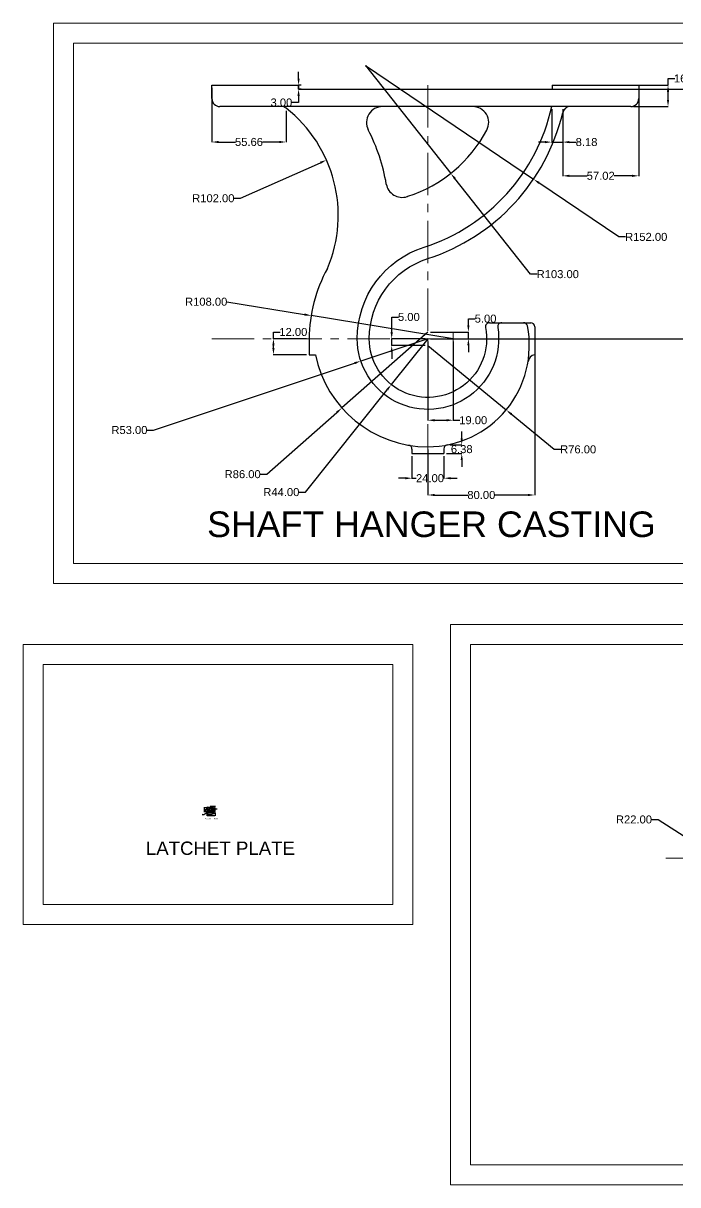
# Model space of a CAD drawing. Header units: millimetres. Extents: x 5975 to 7208, y 1356 to 2227.
# Drawn here: x 5975 to 6465, y 1356 to 2227 of the extents above; entities that cross this region are included whole.
import ezdxf

# ---------------------------------------------------------------- set-up
doc = ezdxf.new("R2010")
doc.units = ezdxf.units.MM
doc.linetypes.add('CENTER', pattern=[50.8, 31.75, -6.35, 6.35, -6.35])
doc.layers.get('0').update_dxf_attribs({"lineweight": 9})
doc.layers.add('centerline', color=80, linetype='CENTER', lineweight=5)
doc.layers.add('drawing', color=7, linetype='Continuous', lineweight=30)
doc.layers.add('dimension', color=150, linetype='Continuous')
doc.styles.get("Standard").update_dxf_attribs({"font": 'arial.ttf'})
doc.dimstyles.new('small', dxfattribs={"dimtxt": 0.4, "dimasz": 0.3, "dimexe": 0.4, "dimexo": 0.8, "dimgap": 0.1, "dimtad": 1, "dimtoh": 1, "dimdsep": 46, "dimtxsty": 'Standard', "dimcen": 0, "dimclrd": 256, "dimclre": 256, "dimclrt": 2, "dimadec": 0, "dimazin": 2, "dimtp": 0.1, "dimtm": 0.1, "dimtfac": 0.71, "dimtmove": 0, "dimatfit": 3, "dimfxl": 1, "dimlwd": -1, "dimlwe": -1, "dimarcsym": 1})
doc.dimstyles.get("Standard").update_dxf_attribs({"dimtxt": 6, "dimasz": 5, "dimexe": 0.18, "dimexo": 2, "dimgap": 0.09, "dimtad": 0, "dimtih": 1, "dimtoh": 1, "dimzin": 0, "dimdsep": 46, "dimtxsty": 'Standard', "dimcen": 0.09, "dimclrt": 2, "dimadec": 0, "dimazin": 0, "dimtfac": 1, "dimtmove": 0, "dimatfit": 3, "dimfxl": 1, "dimtolj": 1, "dimtzin": 0, "dimarcsym": 0})

# ---------------------------------------------------------------- blocks, each defined once
blk = doc.blocks.new('*D8')
at = {"layer": 'Defpoints', "color": 0, "transparency": 16777216}
for p in [(6112.73, 1635.78), (6116.23, 1635.78), (6116.23, 1634.24)]:
    blk.add_point(p, dxfattribs=at)
at = {"layer": 'dimension', "linetype": 'ByBlock', "transparency": 16777216}
for p, q in [((6112.73, 1634.98), (6112.73, 1633.84)), ((6113.03, 1634.24), (6115.93, 1634.24)), ((6116.23, 1634.98), (6116.23, 1633.84))]:
    blk.add_line(p, q, dxfattribs=at)
at = {"layer": 'dimension', "transparency": 16777216}
for points in [[(6113.03, 1634.29), (6113.03, 1634.19), (6112.73, 1634.24)], [(6115.93, 1634.29), (6115.93, 1634.19), (6116.23, 1634.24)]]:
    blk.add_solid(points, dxfattribs=at)
at = {"layer": 'dimension', "color": 2, "transparency": 16777216, "insert": (6114.48, 1634.55), "char_height": 0.4, "attachment_point": 5}
blk.add_mtext('3.5', dxfattribs=at)
blk = doc.blocks.new('*D9')
at = {"layer": 'Defpoints', "color": 0, "transparency": 16777216}
for p in [(6112.17, 1635.78), (6118.47, 1636.29), (6118.47, 1633.22)]:
    blk.add_point(p, dxfattribs=at)
at = {"layer": 'dimension', "linetype": 'ByBlock', "transparency": 16777216}
for p, q in [((6112.17, 1634.98), (6112.17, 1632.82)), ((6112.47, 1633.22), (6118.17, 1633.22)), ((6118.47, 1635.49), (6118.47, 1632.82))]:
    blk.add_line(p, q, dxfattribs=at)
at = {"layer": 'dimension', "transparency": 16777216}
for points in [[(6112.47, 1633.27), (6112.47, 1633.17), (6112.17, 1633.22)], [(6118.17, 1633.27), (6118.17, 1633.17), (6118.47, 1633.22)]]:
    blk.add_solid(points, dxfattribs=at)
at = {"layer": 'dimension', "color": 2, "transparency": 16777216, "insert": (6115.32, 1633.53), "char_height": 0.4, "attachment_point": 5}
blk.add_mtext('6.3', dxfattribs=at)
blk = doc.blocks.new('*D10')
at = {"layer": 'Defpoints', "color": 0, "transparency": 16777216}
for p in [(6116.23, 1635.78), (6117.83, 1635.65), (6117.83, 1634.71)]:
    blk.add_point(p, dxfattribs=at)
at = {"layer": 'dimension', "linetype": 'ByBlock', "transparency": 16777216}
for p, q in [((6116.23, 1634.98), (6116.23, 1634.31)), ((6116.53, 1634.71), (6117.53, 1634.71)), ((6117.83, 1634.85), (6117.83, 1634.31))]:
    blk.add_line(p, q, dxfattribs=at)
at = {"layer": 'dimension', "transparency": 16777216}
for points in [[(6116.53, 1634.76), (6116.53, 1634.66), (6116.23, 1634.71)], [(6117.53, 1634.76), (6117.53, 1634.66), (6117.83, 1634.71)]]:
    blk.add_solid(points, dxfattribs=at)
at = {"layer": 'dimension', "color": 2, "transparency": 16777216, "insert": (6117.03, 1635.02), "char_height": 0.4, "attachment_point": 5}
blk.add_mtext('1.6', dxfattribs=at)
blk = doc.blocks.new('*D11')
at = {"layer": 'Defpoints', "color": 0, "transparency": 16777216}
for p in [(6117.53, 1638.08), (6118.47, 1638.27), (6118.47, 1638.07)]:
    blk.add_point(p, dxfattribs=at)
at = {"layer": 'dimension', "linetype": 'ByBlock', "transparency": 16777216}
for p, q in [((6117.53, 1637.28), (6117.53, 1637.67)), ((6117.83, 1638.07), (6118.17, 1638.07)), ((6118.47, 1638.07), (6120.01, 1638.07)), ((6118.47, 1637.47), (6118.47, 1637.67))]:
    blk.add_line(p, q, dxfattribs=at)
at = {"layer": 'dimension', "transparency": 16777216}
for points in [[(6117.83, 1638.12), (6117.83, 1638.02), (6117.53, 1638.07)], [(6118.17, 1638.12), (6118.17, 1638.02), (6118.47, 1638.07)]]:
    blk.add_solid(points, dxfattribs=at)
at = {"layer": 'dimension', "color": 2, "transparency": 16777216, "insert": (6119.39, 1638.38), "char_height": 0.4, "attachment_point": 5}
blk.add_mtext('0.94', dxfattribs=at)
blk = doc.blocks.new('*D12')
at = {"layer": 'Defpoints', "color": 0, "transparency": 16777216}
for p in [(6115.81, 1638.08), (6116.43, 1638.08), (6117.28, 1636.48)]:
    blk.add_point(p, dxfattribs=at)
at = {"layer": 'dimension', "linetype": 'ByBlock', "transparency": 16777216}
for p, q in [((6115.63, 1638.08), (6115.41, 1638.08)), ((6115.81, 1636.78), (6115.81, 1637.78)), ((6116.48, 1636.48), (6115.41, 1636.48))]:
    blk.add_line(p, q, dxfattribs=at)
at = {"layer": 'dimension', "transparency": 16777216}
for points in [[(6115.76, 1637.78), (6115.86, 1637.78), (6115.81, 1638.08)], [(6115.76, 1636.78), (6115.86, 1636.78), (6115.81, 1636.48)]]:
    blk.add_solid(points, dxfattribs=at)
at = {"layer": 'dimension', "color": 2, "transparency": 16777216, "insert": (6115.51, 1637.28), "char_height": 0.4, "attachment_point": 5, "rotation": 90}
blk.add_mtext('1.6', dxfattribs=at)
blk = doc.blocks.new('*D13')
at = {"layer": 'Defpoints', "color": 0, "transparency": 16777216}
for p in [(6111.39, 1637.28), (6112.73, 1637.28), (6112.73, 1635.78)]:
    blk.add_point(p, dxfattribs=at)
at = {"layer": 'dimension', "linetype": 'ByBlock', "transparency": 16777216}
for p, q in [((6111.93, 1637.28), (6110.99, 1637.28)), ((6111.39, 1636.08), (6111.39, 1636.98)), ((6111.93, 1635.78), (6110.99, 1635.78))]:
    blk.add_line(p, q, dxfattribs=at)
at = {"layer": 'dimension', "transparency": 16777216}
for points in [[(6111.34, 1636.98), (6111.44, 1636.98), (6111.39, 1637.28)], [(6111.34, 1636.08), (6111.44, 1636.08), (6111.39, 1635.78)]]:
    blk.add_solid(points, dxfattribs=at)
at = {"layer": 'dimension', "color": 2, "transparency": 16777216, "insert": (6111.09, 1636.53), "char_height": 0.4, "attachment_point": 5, "rotation": 90}
blk.add_mtext('1.5', dxfattribs=at)
blk = doc.blocks.new('*D14')
at = {"layer": 'Defpoints', "color": 0, "transparency": 16777216}
for p in [(6110.47, 1638.78), (6112.73, 1638.78), (6112.73, 1635.78)]:
    blk.add_point(p, dxfattribs=at)
at = {"layer": 'dimension', "linetype": 'ByBlock', "transparency": 16777216}
for p, q in [((6111.93, 1638.78), (6110.07, 1638.78)), ((6110.47, 1636.08), (6110.47, 1638.48)), ((6111.93, 1635.78), (6110.07, 1635.78))]:
    blk.add_line(p, q, dxfattribs=at)
at = {"layer": 'dimension', "transparency": 16777216}
for points in [[(6110.42, 1638.48), (6110.52, 1638.48), (6110.47, 1638.78)], [(6110.42, 1636.08), (6110.52, 1636.08), (6110.47, 1635.78)]]:
    blk.add_solid(points, dxfattribs=at)
at = {"layer": 'dimension', "color": 2, "transparency": 16777216, "insert": (6110.17, 1637.28), "char_height": 0.4, "attachment_point": 5, "rotation": 90}
blk.add_mtext('3', dxfattribs=at)
blk = doc.blocks.new('*D15')
at = {"layer": 'Defpoints', "color": 0, "transparency": 16777216}
for p in [(6112.47, 1636.68), (6112.96, 1637.88), (6112.96, 1636.68)]:
    blk.add_point(p, dxfattribs=at)
at = {"layer": 'dimension', "linetype": 'ByBlock', "transparency": 16777216}
for p, q in [((6112.16, 1637.88), (6112.07, 1637.88)), ((6112.16, 1636.68), (6112.07, 1636.68)), ((6112.47, 1637.58), (6112.47, 1636.98))]:
    blk.add_line(p, q, dxfattribs=at)
at = {"layer": 'dimension', "transparency": 16777216}
for points in [[(6112.42, 1637.58), (6112.52, 1637.58), (6112.47, 1637.88)], [(6112.42, 1636.98), (6112.52, 1636.98), (6112.47, 1636.68)]]:
    blk.add_solid(points, dxfattribs=at)
at = {"layer": 'dimension', "color": 2, "transparency": 16777216, "insert": (6112.17, 1637.28), "char_height": 0.4, "attachment_point": 5, "rotation": 90}
blk.add_mtext('1.2', dxfattribs=at)
blk = doc.blocks.new('*D16')
at = {"layer": 'Defpoints', "color": 0, "transparency": 16777216}
for p in [(6114.79, 1636.6), (6115.17, 1636.48)]:
    blk.add_point(p, dxfattribs=at)
at = {"layer": 'dimension', "linetype": 'ByBlock', "transparency": 16777216}
for p, q in [((6112.69, 1636.87), (6113.9, 1636.87)), ((6113.9, 1636.87), (6114.5, 1636.69)), ((6115.17, 1636.48), (6114.79, 1636.6))]:
    blk.add_line(p, q, dxfattribs=at)
blk.add_arc((6115.17, 1636.48), 0.4, 105.75397, 270, dxfattribs=at)
at = {"layer": 'dimension', "transparency": 16777216}
blk.add_solid([(6114.52, 1636.73), (6114.49, 1636.64), (6114.79, 1636.6)], dxfattribs=at)
at = {"layer": 'dimension', "color": 2, "transparency": 16777216, "insert": (6113.24, 1637.17), "char_height": 0.4, "attachment_point": 5}
blk.add_mtext('R0.4', dxfattribs=at)
blk = doc.blocks.new('*D17')
at = {"layer": 'Defpoints', "color": 0, "transparency": 16777216}
for p in [(6115.17, 1638.08), (6114.02, 1636.45)]:
    blk.add_point(p, dxfattribs=at)
at = {"layer": 'dimension', "linetype": 'ByBlock', "transparency": 16777216}
blk.add_line((6114.85, 1637.63), (6114.19, 1636.7), dxfattribs=at)
at = {"layer": 'dimension', "transparency": 16777216}
blk.add_solid([(6114.15, 1636.72), (6114.23, 1636.67), (6114.02, 1636.45)], dxfattribs=at)
at = {"layer": 'dimension', "color": 2, "transparency": 16777216, "insert": (6114.36, 1637.46), "char_height": 0.4, "attachment_point": 5, "rotation": 54.65109}
blk.add_mtext('R2', dxfattribs=at)
blk = doc.blocks.new('*D18')
at = {"layer": 'Defpoints', "color": 0, "transparency": 16777216}
for p in [(6115.17, 1639.91), (6115.17, 1638.08), (6118.47, 1638.27)]:
    blk.add_point(p, dxfattribs=at)
at = {"layer": 'dimension', "linetype": 'ByBlock', "transparency": 16777216}
for p, q in [((6115.17, 1638.88), (6115.17, 1640.31)), ((6118.17, 1639.91), (6115.47, 1639.91)), ((6118.47, 1639.07), (6118.47, 1640.31))]:
    blk.add_line(p, q, dxfattribs=at)
at = {"layer": 'dimension', "transparency": 16777216}
for points in [[(6115.47, 1639.96), (6115.47, 1639.86), (6115.17, 1639.91)], [(6118.17, 1639.96), (6118.17, 1639.86), (6118.47, 1639.91)]]:
    blk.add_solid(points, dxfattribs=at)
at = {"layer": 'dimension', "color": 2, "transparency": 16777216, "insert": (6116.82, 1640.21), "char_height": 0.4, "attachment_point": 5}
blk.add_mtext('3.3', dxfattribs=at)
blk = doc.blocks.new('*D19')
at = {"layer": 'Defpoints', "color": 0, "transparency": 16777216}
for p in [(6112.52, 1635.64), (6112.94, 1635.92)]:
    blk.add_point(p, dxfattribs=at)
at = {"layer": 'dimension', "linetype": 'ByBlock', "transparency": 16777216}
for p, q in [((6108.74, 1633.95), (6110.01, 1633.95)), ((6110.01, 1633.95), (6112.28, 1635.47)), ((6112.94, 1635.92), (6112.52, 1635.64)), ((6113.19, 1636.09), (6113.44, 1636.26))]:
    blk.add_line(p, q, dxfattribs=at)
at = {"layer": 'dimension', "transparency": 16777216}
for points in [[(6112.25, 1635.52), (6112.3, 1635.43), (6112.52, 1635.64)], [(6113.16, 1636.13), (6113.22, 1636.05), (6112.94, 1635.92)]]:
    blk.add_solid(points, dxfattribs=at)
at = {"layer": 'dimension', "color": 2, "transparency": 16777216, "insert": (6109.33, 1634.26), "char_height": 0.4, "attachment_point": 5}
blk.add_mtext('∅0.5', dxfattribs=at)
blk = doc.blocks.new('*D37')
at = {"layer": 'Defpoints', "color": 0, "transparency": 16777216}
for p in [(6476.97, 1613.11), (6495.46, 1601.2)]:
    blk.add_point(p, dxfattribs=at)
at = {"layer": 'dimension', "color": 0, "lineweight": -2, "transparency": 16777216}
for p, q in [((6445.54, 1630.14), (6450.54, 1630.14)), ((6450.54, 1630.14), (6472.77, 1615.82)), ((6495.46, 1601.2), (6476.97, 1613.11))]:
    blk.add_line(p, q, dxfattribs=at)
at = {"layer": 'dimension', "color": 0, "transparency": 16777216}
blk.add_solid([(6473.22, 1616.52), (6472.31, 1615.12), (6476.97, 1613.11)], dxfattribs=at)
at = {"layer": 'dimension', "color": 2, "transparency": 16777216, "insert": (6432.47, 1630.14), "char_height": 6, "attachment_point": 5}
blk.add_mtext('\\A1;R22.00', dxfattribs=at)
blk = doc.blocks.new('*D52')
at = {"layer": 'Defpoints', "color": 0, "transparency": 16777216}
for p in [(6278.05, 1985.47), (6336.68, 1937.11)]:
    blk.add_point(p, dxfattribs=at)
at = {"layer": 'dimension', "color": 0, "lineweight": -2, "transparency": 16777216}
for p, q in [((6278.05, 1985.47), (6336.68, 1937.11)), ((6372.57, 1907.52), (6340.54, 1933.93)), ((6377.57, 1907.52), (6372.57, 1907.52))]:
    blk.add_line(p, q, dxfattribs=at)
at = {"layer": 'dimension', "color": 0, "transparency": 16777216}
blk.add_solid([(6341.07, 1934.57), (6340.01, 1933.29), (6336.68, 1937.11)], dxfattribs=at)
at = {"layer": 'dimension', "color": 2, "transparency": 16777216, "insert": (6390.64, 1907.52), "char_height": 6, "attachment_point": 5}
blk.add_mtext('\\A1;R76.00', dxfattribs=at)
blk = doc.blocks.new('*D53')
at = {"color": 0, "lineweight": -2, "transparency": 16777216}
for p, q in [((6278.05, 1995.47), (6213.55, 1938.58)), ((6157.23, 1888.91), (6209.8, 1935.28)), ((6152.23, 1888.91), (6157.23, 1888.91))]:
    blk.add_line(p, q, dxfattribs=at)
at = {"color": 0, "transparency": 16777216}
blk.add_solid([(6209.25, 1935.9), (6210.35, 1934.65), (6213.55, 1938.58)], dxfattribs=at)
at = {"layer": 'Defpoints', "color": 0, "transparency": 16777216}
for p in [(6278.05, 1995.47), (6213.55, 1938.58)]:
    blk.add_point(p, dxfattribs=at)
at = {"color": 2, "transparency": 16777216, "insert": (6139.15, 1888.91), "char_height": 6, "attachment_point": 5}
blk.add_mtext('\\A1;R86.00', dxfattribs=at)
blk = doc.blocks.new('*D54')
at = {"layer": 'Defpoints', "color": 0, "transparency": 16777216}
for p in [(6190.46, 2007.84), (6297.05, 1990.47)]:
    blk.add_point(p, dxfattribs=at)
at = {"layer": 'dimension', "color": 0, "lineweight": -2, "transparency": 16777216}
for p, q in [((6127.2, 2018.15), (6185.52, 2008.64)), ((6297.05, 1990.47), (6190.46, 2007.84))]:
    blk.add_line(p, q, dxfattribs=at)
at = {"layer": 'dimension', "color": 0, "transparency": 16777216}
blk.add_solid([(6185.66, 2009.46), (6185.39, 2007.82), (6190.46, 2007.84)], dxfattribs=at)
at = {"layer": 'dimension', "color": 2, "transparency": 16777216, "insert": (6111.8, 2018.15), "char_height": 6, "attachment_point": 5}
blk.add_mtext('\\A1;R108.00', dxfattribs=at)
blk = doc.blocks.new('*D55')
at = {"layer": 'Defpoints', "color": 0, "transparency": 16777216}
for p in [(6201.99, 2124.4), (6108.82, 2082.89)]:
    blk.add_point(p, dxfattribs=at)
at = {"layer": 'dimension', "color": 0, "lineweight": -2, "transparency": 16777216}
for p, q in [((6137.56, 2095.69), (6197.43, 2122.36)), ((6132.56, 2095.69), (6137.56, 2095.69))]:
    blk.add_line(p, q, dxfattribs=at)
at = {"layer": 'dimension', "color": 0, "transparency": 16777216}
blk.add_solid([(6197.09, 2123.12), (6197.77, 2121.6), (6201.99, 2124.4)], dxfattribs=at)
at = {"layer": 'dimension', "color": 2, "transparency": 16777216, "insert": (6117.15, 2095.69), "char_height": 6, "attachment_point": 5}
blk.add_mtext('\\A1;R102.00', dxfattribs=at)
blk = doc.blocks.new('*D56')
at = {"layer": 'Defpoints', "color": 0, "transparency": 16777216}
for p in [(6231.18, 2195.12), (6357.13, 2110.04)]:
    blk.add_point(p, dxfattribs=at)
at = {"layer": 'dimension', "color": 0, "lineweight": -2, "transparency": 16777216}
for p, q in [((6231.18, 2195.12), (6357.13, 2110.04)), ((6421.23, 2066.74), (6361.27, 2107.24)), ((6426.23, 2066.74), (6421.23, 2066.74))]:
    blk.add_line(p, q, dxfattribs=at)
at = {"layer": 'dimension', "color": 0, "transparency": 16777216}
blk.add_solid([(6361.74, 2107.93), (6360.81, 2106.55), (6357.13, 2110.04)], dxfattribs=at)
at = {"layer": 'dimension', "color": 2, "transparency": 16777216, "insert": (6441.63, 2066.74), "char_height": 6, "attachment_point": 5}
blk.add_mtext('\\A1;R152.00', dxfattribs=at)
blk = doc.blocks.new('*D57')
at = {"layer": 'Defpoints', "color": 0, "transparency": 16777216}
for p in [(6231.18, 2195.12), (6295.13, 2114.38)]:
    blk.add_point(p, dxfattribs=at)
at = {"layer": 'dimension', "color": 0, "lineweight": -2, "transparency": 16777216}
for p, q in [((6231.18, 2195.12), (6295.13, 2114.38)), ((6354.97, 2038.82), (6298.23, 2110.46)), ((6359.97, 2038.82), (6354.97, 2038.82))]:
    blk.add_line(p, q, dxfattribs=at)
at = {"layer": 'dimension', "color": 0, "transparency": 16777216}
blk.add_solid([(6298.88, 2110.98), (6297.58, 2109.94), (6295.13, 2114.38)], dxfattribs=at)
at = {"layer": 'dimension', "color": 2, "transparency": 16777216, "insert": (6375.37, 2038.82), "char_height": 6, "attachment_point": 5}
blk.add_mtext('\\A1;R103.00', dxfattribs=at)
blk = doc.blocks.new('*D58')
at = {"layer": 'Defpoints', "color": 0, "transparency": 16777216}
for p in [(6278.05, 1990.47), (6250.59, 1956.08)]:
    blk.add_point(p, dxfattribs=at)
at = {"layer": 'dimension', "color": 0, "lineweight": -2, "transparency": 16777216}
for p, q in [((6278.05, 1990.47), (6250.59, 1956.08)), ((6186.22, 1875.47), (6247.47, 1952.18)), ((6181.22, 1875.47), (6186.22, 1875.47))]:
    blk.add_line(p, q, dxfattribs=at)
at = {"layer": 'dimension', "color": 0, "transparency": 16777216}
blk.add_solid([(6246.82, 1952.7), (6248.13, 1951.66), (6250.59, 1956.08)], dxfattribs=at)
at = {"layer": 'dimension', "color": 2, "transparency": 16777216, "insert": (6168.14, 1875.47), "char_height": 6, "attachment_point": 5}
blk.add_mtext('\\A1;R44.00', dxfattribs=at)
blk = doc.blocks.new('*D59')
at = {"layer": 'Defpoints', "color": 0, "transparency": 16777216}
for p in [(6278.05, 1990.47), (6227.76, 1973.73)]:
    blk.add_point(p, dxfattribs=at)
at = {"layer": 'dimension', "color": 0, "lineweight": -2, "transparency": 16777216}
for p, q in [((6278.05, 1990.47), (6227.76, 1973.73)), ((6072.33, 1921.99), (6223.02, 1972.15)), ((6067.33, 1921.99), (6072.33, 1921.99))]:
    blk.add_line(p, q, dxfattribs=at)
at = {"layer": 'dimension', "color": 0, "transparency": 16777216}
blk.add_solid([(6222.76, 1972.94), (6223.28, 1971.36), (6227.76, 1973.73)], dxfattribs=at)
at = {"layer": 'dimension', "color": 2, "transparency": 16777216, "insert": (6054.26, 1921.99), "char_height": 6, "attachment_point": 5}
blk.add_mtext('\\A1;R53.00', dxfattribs=at)
blk = doc.blocks.new('*D61')
at = {"layer": 'Defpoints', "color": 0, "transparency": 16777216}
for p in [(6430.05, 2180.47), (6457.99, 2180.47), (6430.05, 2164.47)]:
    blk.add_point(p, dxfattribs=at)
at = {"layer": 'dimension', "color": 0, "lineweight": -2, "transparency": 16777216}
for p, q in [((6457.99, 2180.47), (6457.99, 2185.47)), ((6457.99, 2185.47), (6462.99, 2185.47)), ((6432.05, 2180.47), (6458.17, 2180.47)), ((6457.99, 2169.47), (6457.99, 2175.47)), ((6432.05, 2164.47), (6458.17, 2164.47))]:
    blk.add_line(p, q, dxfattribs=at)
at = {"layer": 'dimension', "color": 0, "transparency": 16777216}
for points in [[(6457.15, 2175.47), (6458.82, 2175.47), (6457.99, 2180.47)], [(6457.15, 2169.47), (6458.82, 2169.47), (6457.99, 2164.47)]]:
    blk.add_solid(points, dxfattribs=at)
at = {"layer": 'dimension', "color": 2, "transparency": 16777216, "insert": (6472.91, 2185.47), "char_height": 6, "attachment_point": 5}
blk.add_mtext('\\A1;16.00', dxfattribs=at)
blk = doc.blocks.new('*D62')
at = {"layer": 'Defpoints', "color": 0, "transparency": 16777216}
for p in [(6181.05, 2180.47), (6181.05, 2177.47), (6181.05, 2177.47)]:
    blk.add_point(p, dxfattribs=at)
at = {"layer": 'dimension', "color": 0, "lineweight": -2, "transparency": 16777216}
for p, q in [((6181.05, 2185.47), (6181.05, 2190.47)), ((6181.05, 2180.47), (6181.05, 2177.47)), ((6183.05, 2180.47), (6181.23, 2180.47)), ((6183.05, 2177.47), (6181.23, 2177.47)), ((6181.05, 2172.47), (6181.05, 2167.47)), ((6181.05, 2167.47), (6176.05, 2167.47))]:
    blk.add_line(p, q, dxfattribs=at)
at = {"layer": 'dimension', "color": 0, "transparency": 16777216}
for points in [[(6180.22, 2185.47), (6181.88, 2185.47), (6181.05, 2180.47)], [(6180.22, 2172.47), (6181.88, 2172.47), (6181.05, 2177.47)]]:
    blk.add_solid(points, dxfattribs=at)
at = {"layer": 'dimension', "color": 2, "transparency": 16777216, "insert": (6168.18, 2167.47), "char_height": 6, "attachment_point": 5}
blk.add_mtext('\\A1;3.00', dxfattribs=at)
blk = doc.blocks.new('*D63')
at = {"layer": 'Defpoints', "color": 0, "transparency": 16777216}
for p in [(6266.05, 1904.47), (6290.05, 1904.47), (6290.05, 1885.9)]:
    blk.add_point(p, dxfattribs=at)
at = {"layer": 'dimension', "color": 0, "lineweight": -2, "transparency": 16777216}
for p, q in [((6266.05, 1902.47), (6266.05, 1885.72)), ((6290.05, 1902.47), (6290.05, 1885.72)), ((6261.05, 1885.9), (6256.05, 1885.9)), ((6266.05, 1885.9), (6269.32, 1885.9)), ((6290.05, 1885.9), (6289.83, 1885.9)), ((6295.05, 1885.9), (6300.05, 1885.9))]:
    blk.add_line(p, q, dxfattribs=at)
at = {"layer": 'dimension', "color": 0, "transparency": 16777216}
for points in [[(6261.05, 1886.73), (6261.05, 1885.06), (6266.05, 1885.9)], [(6295.05, 1886.73), (6295.05, 1885.06), (6290.05, 1885.9)]]:
    blk.add_solid(points, dxfattribs=at)
at = {"layer": 'dimension', "color": 2, "transparency": 16777216, "insert": (6279.58, 1885.9), "char_height": 6, "attachment_point": 5}
blk.add_mtext('\\A1;24.00', dxfattribs=at)
blk = doc.blocks.new('*D64')
at = {"layer": 'Defpoints', "color": 0, "transparency": 16777216}
for p in [(6292.48, 1910.85), (6303.36, 1910.85), (6290.05, 1904.47)]:
    blk.add_point(p, dxfattribs=at)
at = {"layer": 'dimension', "color": 0, "lineweight": -2, "transparency": 16777216}
for p, q in [((6303.36, 1915.85), (6303.36, 1920.85)), ((6294.48, 1910.85), (6303.54, 1910.85)), ((6303.36, 1910.85), (6303.36, 1910.81)), ((6292.05, 1904.47), (6303.54, 1904.47)), ((6303.36, 1904.47), (6303.36, 1904.5)), ((6303.36, 1899.47), (6303.36, 1894.47))]:
    blk.add_line(p, q, dxfattribs=at)
at = {"layer": 'dimension', "color": 0, "transparency": 16777216}
for points in [[(6302.53, 1915.85), (6304.19, 1915.85), (6303.36, 1910.85)], [(6302.53, 1899.47), (6304.19, 1899.47), (6303.36, 1904.47)]]:
    blk.add_solid(points, dxfattribs=at)
at = {"layer": 'dimension', "color": 2, "transparency": 16777216, "insert": (6303.36, 1907.66), "char_height": 6, "attachment_point": 5}
blk.add_mtext('\\A1;6.38', dxfattribs=at)
blk = doc.blocks.new('*D65')
at = {"layer": 'Defpoints', "color": 0, "transparency": 16777216}
for p in [(6278.05, 1995.47), (6308.36, 1995.47), (6278.05, 1990.47)]:
    blk.add_point(p, dxfattribs=at)
at = {"layer": 'dimension', "color": 0, "lineweight": -2, "transparency": 16777216}
for p, q in [((6308.36, 2000.47), (6308.36, 2005.47)), ((6308.36, 2005.47), (6313.36, 2005.47)), ((6280.05, 1995.47), (6308.54, 1995.47)), ((6308.36, 1990.47), (6308.36, 1995.47)), ((6280.05, 1990.47), (6308.54, 1990.47)), ((6308.36, 1985.47), (6308.36, 1980.47))]:
    blk.add_line(p, q, dxfattribs=at)
at = {"layer": 'dimension', "color": 0, "transparency": 16777216}
for points in [[(6307.53, 2000.47), (6309.2, 2000.47), (6308.36, 1995.47)], [(6307.53, 1985.47), (6309.2, 1985.47), (6308.36, 1990.47)]]:
    blk.add_solid(points, dxfattribs=at)
at = {"layer": 'dimension', "color": 2, "transparency": 16777216, "insert": (6321.24, 2005.47), "char_height": 6, "attachment_point": 5}
blk.add_mtext('\\A1;5.00', dxfattribs=at)
blk = doc.blocks.new('*D66')
at = {"layer": 'Defpoints', "color": 0, "transparency": 16777216}
for p in [(6250.86, 1990.47), (6278.05, 1990.47), (6278.05, 1985.47)]:
    blk.add_point(p, dxfattribs=at)
at = {"layer": 'dimension', "color": 0, "lineweight": -2, "transparency": 16777216}
for p, q in [((6250.86, 1995.47), (6250.86, 2006.72)), ((6250.86, 2006.72), (6255.86, 2006.72)), ((6276.05, 1990.47), (6250.68, 1990.47)), ((6276.05, 1985.47), (6250.68, 1985.47)), ((6250.86, 1985.47), (6250.86, 1990.47)), ((6250.86, 1980.47), (6250.86, 1975.47))]:
    blk.add_line(p, q, dxfattribs=at)
at = {"layer": 'dimension', "color": 0, "transparency": 16777216}
for points in [[(6250.03, 1995.47), (6251.7, 1995.47), (6250.86, 1990.47)], [(6250.03, 1980.47), (6251.7, 1980.47), (6250.86, 1985.47)]]:
    blk.add_solid(points, dxfattribs=at)
at = {"layer": 'dimension', "color": 2, "transparency": 16777216, "insert": (6263.74, 2006.72), "char_height": 6, "attachment_point": 5}
blk.add_mtext('\\A1;5.00', dxfattribs=at)
blk = doc.blocks.new('*D67')
at = {"layer": 'Defpoints', "color": 0, "transparency": 16777216}
for p in [(6278.05, 1990.47), (6297.05, 1990.47), (6297.05, 1929.35)]:
    blk.add_point(p, dxfattribs=at)
at = {"layer": 'dimension', "color": 0, "lineweight": -2, "transparency": 16777216}
for p, q in [((6278.05, 1988.47), (6278.05, 1929.17)), ((6297.05, 1988.47), (6297.05, 1929.17)), ((6283.05, 1929.35), (6292.05, 1929.35)), ((6297.05, 1929.35), (6302.05, 1929.35))]:
    blk.add_line(p, q, dxfattribs=at)
at = {"layer": 'dimension', "color": 0, "transparency": 16777216}
for points in [[(6283.05, 1930.19), (6283.05, 1928.52), (6278.05, 1929.35)], [(6292.05, 1930.19), (6292.05, 1928.52), (6297.05, 1929.35)]]:
    blk.add_solid(points, dxfattribs=at)
at = {"layer": 'dimension', "color": 2, "transparency": 16777216, "insert": (6311.97, 1929.35), "char_height": 6, "attachment_point": 5}
blk.add_mtext('\\A1;19.00', dxfattribs=at)
blk = doc.blocks.new('*D68')
at = {"layer": 'Defpoints', "color": 0, "transparency": 16777216}
for p in [(6358.05, 1990.47), (6278.05, 1909.47), (6358.05, 1873.31)]:
    blk.add_point(p, dxfattribs=at)
at = {"layer": 'dimension', "color": 0, "lineweight": -2, "transparency": 16777216}
for p, q in [((6358.05, 1988.47), (6358.05, 1873.13)), ((6278.05, 1907.47), (6278.05, 1873.13)), ((6283.05, 1873.31), (6307.84, 1873.31)), ((6353.05, 1873.31), (6328.26, 1873.31))]:
    blk.add_line(p, q, dxfattribs=at)
at = {"layer": 'dimension', "color": 0, "transparency": 16777216}
for points in [[(6283.05, 1874.15), (6283.05, 1872.48), (6278.05, 1873.31)], [(6353.05, 1874.15), (6353.05, 1872.48), (6358.05, 1873.31)]]:
    blk.add_solid(points, dxfattribs=at)
at = {"layer": 'dimension', "color": 2, "transparency": 16777216, "insert": (6318.05, 1873.31), "char_height": 6, "attachment_point": 5}
blk.add_mtext('\\A1;80.00', dxfattribs=at)
blk = doc.blocks.new('*D69')
at = {"layer": 'Defpoints', "color": 0, "transparency": 16777216}
for p in [(6436.05, 2180.47), (6379.03, 2164.47), (6436.05, 2112.54)]:
    blk.add_point(p, dxfattribs=at)
at = {"layer": 'dimension', "color": 0, "lineweight": -2, "transparency": 16777216}
for p, q in [((6436.05, 2178.47), (6436.05, 2112.36)), ((6379.03, 2162.47), (6379.03, 2112.36)), ((6384.03, 2112.54), (6397.36, 2112.54)), ((6431.05, 2112.54), (6417.72, 2112.54))]:
    blk.add_line(p, q, dxfattribs=at)
at = {"layer": 'dimension', "color": 0, "transparency": 16777216}
for points in [[(6384.03, 2113.37), (6384.03, 2111.7), (6379.03, 2112.54)], [(6431.05, 2113.37), (6431.05, 2111.7), (6436.05, 2112.54)]]:
    blk.add_solid(points, dxfattribs=at)
at = {"layer": 'dimension', "color": 2, "transparency": 16777216, "insert": (6407.54, 2112.54), "char_height": 6, "attachment_point": 5}
blk.add_mtext('\\A1;57.02', dxfattribs=at)
blk = doc.blocks.new('*D70')
at = {"layer": 'Defpoints', "color": 0, "transparency": 16777216}
for p in [(6370.85, 2164.47), (6379.03, 2159.86), (6379.03, 2137.81)]:
    blk.add_point(p, dxfattribs=at)
at = {"layer": 'dimension', "color": 0, "lineweight": -2, "transparency": 16777216}
for p, q in [((6370.85, 2162.47), (6370.85, 2137.63)), ((6379.03, 2157.86), (6379.03, 2137.63)), ((6365.85, 2137.81), (6360.85, 2137.81)), ((6370.85, 2137.81), (6379.03, 2137.81)), ((6384.03, 2137.81), (6389.03, 2137.81))]:
    blk.add_line(p, q, dxfattribs=at)
at = {"layer": 'dimension', "color": 0, "transparency": 16777216}
for points in [[(6365.85, 2138.64), (6365.85, 2136.97), (6370.85, 2137.81)], [(6384.03, 2138.64), (6384.03, 2136.97), (6379.03, 2137.81)]]:
    blk.add_solid(points, dxfattribs=at)
at = {"layer": 'dimension', "color": 2, "transparency": 16777216, "insert": (6396.92, 2137.81), "char_height": 6, "attachment_point": 5}
blk.add_mtext('\\A1;8.18', dxfattribs=at)
blk = doc.blocks.new('*D71')
at = {"layer": 'Defpoints', "color": 0, "transparency": 16777216}
for p in [(6116.05, 2180.47), (6171.72, 2163.19), (6171.72, 2137.88)]:
    blk.add_point(p, dxfattribs=at)
at = {"layer": 'dimension', "color": 0, "lineweight": -2, "transparency": 16777216}
for p, q in [((6116.05, 2178.47), (6116.05, 2137.7)), ((6171.72, 2161.19), (6171.72, 2137.7)), ((6121.05, 2137.88), (6133.67, 2137.88)), ((6166.72, 2137.88), (6154.09, 2137.88))]:
    blk.add_line(p, q, dxfattribs=at)
at = {"layer": 'dimension', "color": 0, "transparency": 16777216}
for points in [[(6121.05, 2138.71), (6121.05, 2137.05), (6116.05, 2137.88)], [(6166.72, 2138.71), (6166.72, 2137.05), (6171.72, 2137.88)]]:
    blk.add_solid(points, dxfattribs=at)
at = {"layer": 'dimension', "color": 2, "transparency": 16777216, "insert": (6143.88, 2137.88), "char_height": 6, "attachment_point": 5}
blk.add_mtext('\\A1;55.66', dxfattribs=at)
blk = doc.blocks.new('*D72')
at = {"layer": 'Defpoints', "color": 0, "transparency": 16777216}
for p in [(6162.21, 1990.47), (6189.05, 1990.47), (6189.05, 1978.47)]:
    blk.add_point(p, dxfattribs=at)
at = {"layer": 'dimension', "color": 0, "lineweight": -2, "transparency": 16777216}
for p, q in [((6162.21, 1990.47), (6162.21, 1995.47)), ((6162.21, 1995.47), (6167.21, 1995.47)), ((6187.05, 1990.47), (6162.03, 1990.47)), ((6162.21, 1983.47), (6162.21, 1985.47)), ((6187.05, 1978.47), (6162.03, 1978.47))]:
    blk.add_line(p, q, dxfattribs=at)
at = {"layer": 'dimension', "color": 0, "transparency": 16777216}
for points in [[(6161.38, 1985.47), (6163.05, 1985.47), (6162.21, 1990.47)], [(6161.38, 1983.47), (6163.05, 1983.47), (6162.21, 1978.47)]]:
    blk.add_solid(points, dxfattribs=at)
at = {"layer": 'dimension', "color": 2, "transparency": 16777216, "insert": (6177.13, 1995.47), "char_height": 6, "attachment_point": 5}
blk.add_mtext('\\A1;12.00', dxfattribs=at)
blk = doc.blocks.new('*D73')
at = {"layer": 'Defpoints', "color": 0, "transparency": 16777216}
for p in [(6278.05, 2177.47), (6525.55, 2177.47), (6278.05, 1990.47)]:
    blk.add_point(p, dxfattribs=at)
at = {"layer": 'dimension', "color": 0, "lineweight": -2, "transparency": 16777216}
for p, q in [((6280.05, 2177.47), (6525.73, 2177.47)), ((6525.55, 2172.47), (6525.55, 2087.12)), ((6525.55, 1995.47), (6525.55, 2080.81)), ((6280.05, 1990.47), (6525.73, 1990.47))]:
    blk.add_line(p, q, dxfattribs=at)
at = {"layer": 'dimension', "color": 0, "transparency": 16777216}
for points in [[(6524.71, 2172.47), (6526.38, 2172.47), (6525.55, 2177.47)], [(6524.71, 1995.47), (6526.38, 1995.47), (6525.55, 1990.47)]]:
    blk.add_solid(points, dxfattribs=at)
at = {"layer": 'dimension', "color": 2, "transparency": 16777216, "insert": (6525.55, 2083.97), "char_height": 6, "attachment_point": 5}
blk.add_mtext('\\A1;187.00', dxfattribs=at)

msp = doc.modelspace()

# ---------------------------------------------------------------- linework, layer by layer
for points in [[(5997.263, 2226.897), (6591.263, 2226.897), (6591.263, 1806.897), (5997.263, 1806.897)], [(6012.263, 2211.897), (6576.263, 2211.897), (6576.263, 1821.897), (6012.263, 1821.897)], [(6294.918, 1776.376), (6888.918, 1776.376), (6888.918, 1356.376), (6294.918, 1356.376)], [(5974.657, 1761.376), (6266.657, 1761.376), (6266.657, 1551.376), (5974.657, 1551.376)], [(6309.918, 1761.376), (6873.918, 1761.376), (6873.918, 1371.376), (6309.918, 1371.376)], [(5989.657, 1746.376), (6251.657, 1746.376), (6251.657, 1566.376), (5989.657, 1566.376)]]:
    msp.add_lwpolyline(points, close=True)
at = {"layer": 'centerline'}
for p, q in [((6278.051, 2180.466), (6278.051, 1894.698)), ((6297.051, 1995.466), (6297.051, 1985.466)), ((6116.051, 1990.466), (6375.308, 1990.466)), ((6456.294, 1601.198), (6666.449, 1601.198))]:
    msp.add_line(p, q, dxfattribs=at)
at = {"layer": 'centerline', "ltscale": 0.02}
for p, q in [((6111.732, 1638.782), (6117.232, 1638.782)), ((6118.472, 1637.282), (6112.172, 1637.282)), ((6112.732, 1634.782), (6112.732, 1639.782)), ((6116.232, 1639.782), (6116.232, 1634.782)), ((6117.232, 1635.782), (6111.732, 1635.782))]:
    msp.add_line(p, q, dxfattribs=at)
at = {"layer": 'centerline', "ltscale": 0.008}
for p, q in [((6115.572, 1638.082), (6115.172, 1638.082)), ((6115.572, 1636.482), (6115.172, 1636.482))]:
    msp.add_line(p, q, dxfattribs=at)
at = {"layer": 'drawing'}
for p, q in [((6116.051, 2180.466), (6181.051, 2180.466)), ((6116.051, 2170.466), (6116.051, 2180.466)), ((6181.051, 2177.466), (6181.051, 2180.466)), ((6181.051, 2177.466), (6371.051, 2177.466)), ((6371.051, 2180.466), (6371.051, 2177.466)), ((6371.051, 2180.466), (6436.051, 2180.466)), ((6436.051, 2180.466), (6436.051, 2170.466)), ((6430.051, 2164.466), (6122.051, 2164.466)), ((6324.181, 2002.466), (6329.675, 2002.466)), ((6329.675, 2002.466), (6355.051, 2002.466)), ((6358.051, 1999.466), (6358.051, 1978.388)), ((6189.051, 1990.466), (6189.051, 1978.466)), ((6189.051, 1978.466), (6193.748, 1978.466)), ((6266.051, 1907.739), (6266.051, 1904.466)), ((6290.051, 1907.903), (6290.051, 1904.466)), ((6266.051, 1904.466), (6290.051, 1904.466)), ((6112.172, 1637.882), (6112.172, 1638.782)), ((6113.744, 1637.882), (6112.172, 1637.882)), ((6112.172, 1635.782), (6112.172, 1636.682)), ((6113.744, 1636.682), (6112.172, 1636.682)), ((6112.732, 1639.342), (6116.232, 1639.342)), ((6117.282, 1638.082), (6115.572, 1638.082)), ((6116.232, 1639.342), (6117.832, 1638.913)), ((6117.532, 1636.732), (6117.532, 1637.832)), ((6117.832, 1638.913), (6118.472, 1638.273)), ((6118.472, 1636.29), (6118.472, 1638.273)), ((6116.232, 1635.222), (6112.732, 1635.222)), ((6117.282, 1636.482), (6115.572, 1636.482)), ((6116.232, 1635.222), (6117.832, 1635.65)), ((6117.832, 1635.65), (6118.472, 1636.29))]:
    msp.add_line(p, q, dxfattribs=at)
for points in [[(6330.362, 1998.984, -1.0841485), (6225.051, 1990.466, -0.3269479), (6275.305, 2059.104, 0.2662915), (6370.85, 2164.466)], [(6321.237, 1998.892, -1.1012975), (6234.051, 1990.466, -0.3270776), (6278.051, 2050.533, 0.2615146), (6379.028, 2159.858, 0.2615146)], [(6262.385, 2096.966, -0.0015996), (6263.067, 2097.186, 0.1944198), (6322.157, 2146.841, 0.1944198)]]:
    msp.add_lwpolyline(points, format="xyb", dxfattribs=at)
for centre in [(6112.732, 1638.782), (6116.232, 1638.782), (6112.732, 1635.782), (6116.232, 1635.782)]:
    msp.add_circle(centre, 0.25, dxfattribs=at)
for centre, radius, start, end in [((6122.051, 2170.466), 6, 180, 270), ((6430.051, 2170.466), 6, 270, 0), ((6168.016, 2158.466), 6, 51.932076, 90), ((6108.823, 2082.887), 102, 337.033094, 51.932076), ((6243.963, 2152.466), 12, 90, 207.242401), ((6311.557, 2152.466), 12, 332.045648, 90), ((6384.864, 2158.466), 6, 90, 166.584449), ((6108.823, 2082.887), 140, 9.653814, 27.242401), ((6258.671, 2108.377), 12, 189.653814, 288.030356), ((6297.051, 1990.466), 108, 150.841375, 180), ((6324.181, 1999.466), 3, 90, 191.039714), ((6333.323, 1999.466), 3, 90, 189.248358), ((6349.696, 1999.466), 3, 11.056729, 90), ((6355.051, 1999.466), 3, 0, 90), ((6278.051, 1985.466), 76, 270, 11.056729), ((6278.051, 1995.466), 86, 191.400998, 270), ((6359.014, 1972.466), 6, 99.235479, 170.878035), ((6263.051, 1907.739), 3, 0, 80.297097), ((6293.051, 1907.903), 3, 100.945397, 180), ((6112.732, 1638.782), 0.56, 90, 180), ((6115.172, 1636.482), 2, 90, 135.572996), ((6115.172, 1638.082), 2, 224.427004, 270), ((6115.172, 1638.082), 0.4, 360, 90), ((6117.282, 1637.832), 0.25, 0, 90), ((6117.282, 1636.732), 0.25, 270, 0), ((6112.732, 1635.782), 0.56, 180, 270), ((6115.172, 1636.482), 0.4, 270, 0)]:
    msp.add_arc(centre, radius, start, end, dxfattribs=at)

# ---------------------------------------------------------------- texts
at = {"lineweight": 5}
msp.add_text('SHAFT HANGER CASTING', height=19.17662, dxfattribs=at).set_placement((6112.481, 1841.807))
for height, p in [(1, (6110.232, 1630.258)), (10, (6066.6, 1603.606))]:
    msp.add_text('LATCHET PLATE', height=height).set_placement(p)

# ---------------------------------------------------------------- dimensions: what is measured, and where the dimension line sits
dim = msp.add_radius_dim(center=(6278.051, 1995.466), mpoint=(6213.551, 1938.583), dimstyle='Standard')
dim.commit()
dim.dimension.update_dxf_attribs({"geometry": '*D53', "text_midpoint": (6139.153, 1888.909), "dimtype": 164})
at = {"layer": 'dimension'}
for center, mpoint, dimstyle, picture, middle in [((6231.175, 2195.124), (6357.13, 2110.039), 'Standard', '*D56', (6441.633, 2066.74)), ((6231.175, 2195.124), (6295.126, 2114.382), 'Standard', '*D57', (6375.374, 2038.824)), ((6108.823, 2082.887), (6201.994, 2124.398), 'Standard', '*D55', (6117.151, 2095.689)), ((6297.051, 1990.466), (6190.458, 2007.838), 'Standard', '*D54', (6127.203, 2018.147)), ((6278.051, 1990.466), (6227.764, 1973.728), 'Standard', '*D59', (6054.258, 1921.994)), ((6278.051, 1990.466), (6250.594, 1956.084), 'Standard', '*D58', (6168.141, 1875.469)), ((6278.051, 1985.466), (6336.685, 1937.112), 'Standard', '*D52', (6390.643, 1907.52)), ((6115.172, 1636.482), (6114.79, 1636.598), 'small', '*D16', (6113.245, 1636.87)), ((6115.172, 1638.082), (6114.015, 1636.45), 'small', '*D17', (6114.605, 1637.283)), ((6495.463, 1601.198), (6476.969, 1613.113), 'Standard', '*D37', (6432.467, 1630.138))]:
    dim = msp.add_radius_dim(center=center, mpoint=mpoint, dimstyle=dimstyle, dxfattribs=at)
    dim.commit()
    dim.dimension.update_dxf_attribs({"geometry": picture, "text_midpoint": middle, "dimtype": 164})
for base, p1, p2, dimstyle, picture, middle in [((6181.051, 2177.466), (6181.051, 2180.466), (6181.051, 2177.466), 'Standard', '*D62', (6168.181, 2167.466)), ((6457.988, 2180.466), (6430.051, 2164.466), (6430.051, 2180.466), 'Standard', '*D61', (6472.909, 2185.466)), ((6525.548, 2177.466), (6278.051, 1990.466), (6278.051, 2177.466), 'Standard', '*D73', (6525.548, 2083.966)), ((6308.365, 1995.466), (6278.051, 1990.466), (6278.051, 1995.466), 'Standard', '*D65', (6321.237, 2005.466)), ((6162.213, 1990.466), (6189.051, 1978.466), (6189.051, 1990.466), 'Standard', '*D72', (6177.134, 1995.466)), ((6303.361, 1910.849), (6290.051, 1904.466), (6292.482, 1910.849), 'Standard', '*D64', (6303.361, 1907.657)), ((6110.473, 1638.782), (6112.732, 1635.782), (6112.732, 1638.782), 'small', '*D14', (6110.169, 1637.282)), ((6111.395, 1637.282), (6112.732, 1635.782), (6112.732, 1637.282), 'small', '*D13', (6111.091, 1636.532)), ((6112.475, 1636.682), (6112.958, 1637.882), (6112.958, 1636.682), 'small', '*D15', (6112.174, 1637.282)), ((6115.814, 1638.082), (6117.282, 1636.482), (6116.427, 1638.082), 'small', '*D12', (6115.51, 1637.282))]:
    dim = msp.add_linear_dim(base=base, p1=p1, p2=p2, angle=90, dimstyle=dimstyle, dxfattribs=at)
    dim.commit()
    dim.dimension.update_dxf_attribs({"geometry": picture, "text_midpoint": middle})
for base, p1, p2, dimstyle, picture, middle in [((6171.7159, 2137.8796), (6116.0512, 2180.4661), (6171.7159, 2163.1898), 'Standard', '*D71', (6143.8835, 2137.8796)), ((6436.051, 2112.537), (6379.028, 2164.466), (6436.051, 2180.466), 'Standard', '*D69', (6407.539, 2112.537)), ((6379.028, 2137.806), (6370.85, 2164.466), (6379.028, 2159.858), 'Standard', '*D70', (6396.92, 2137.806)), ((6297.051, 1929.353), (6278.051, 1990.466), (6297.051, 1990.466), 'Standard', '*D67', (6311.972, 1929.353)), ((6358.051, 1873.314), (6278.051, 1909.466), (6358.051, 1990.466), 'Standard', '*D68', (6318.051, 1873.314)), ((6115.172, 1639.91), (6118.472, 1638.273), (6115.172, 1638.082), 'small', '*D18', (6116.822, 1640.214)), ((6117.832, 1634.712), (6116.232, 1635.782), (6117.832, 1635.65), 'small', '*D10', (6117.032, 1635.017))]:
    dim = msp.add_linear_dim(base=base, p1=p1, p2=p2, dimstyle=dimstyle, dxfattribs=at)
    dim.commit()
    dim.dimension.update_dxf_attribs({"geometry": picture, "text_midpoint": middle})
dim = msp.add_linear_dim(base=(6250.863, 1990.466), p1=(6278.051, 1985.466), p2=(6278.051, 1990.466), angle=90, dimstyle='Standard', dxfattribs=at)
dim.commit()
dim.dimension.update_dxf_attribs({"geometry": '*D66', "text_midpoint": (6263.735, 2006.722), "dimtype": 160})
for base, p1, p2, dimstyle, picture, middle in [((6290.051, 1885.897), (6266.051, 1904.466), (6290.051, 1904.466), 'Standard', '*D63', (6279.578, 1885.897)), ((6118.472, 1638.073), (6117.532, 1638.082), (6118.472, 1638.273), 'small', '*D11', (6119.391, 1638.073)), ((6118.472, 1633.221), (6112.172, 1635.782), (6118.472, 1636.29), 'small', '*D9', (6115.322, 1633.221)), ((6116.232, 1634.241), (6112.732, 1635.782), (6116.232, 1635.782), 'small', '*D8', (6114.482, 1634.241))]:
    dim = msp.add_linear_dim(base=base, p1=p1, p2=p2, dimstyle=dimstyle, dxfattribs=at)
    dim.commit()
    dim.dimension.update_dxf_attribs({"geometry": picture, "text_midpoint": middle, "dimtype": 160})
dim = msp.add_diameter_dim_2p(p1=(6112.94, 1635.921), p2=(6112.525, 1635.642), dimstyle='small', dxfattribs=at)
dim.commit()
dim.dimension.update_dxf_attribs({"geometry": '*D19', "text_midpoint": (6109.325, 1633.947), "dimtype": 163})

doc.saveas('drawing.dxf')
